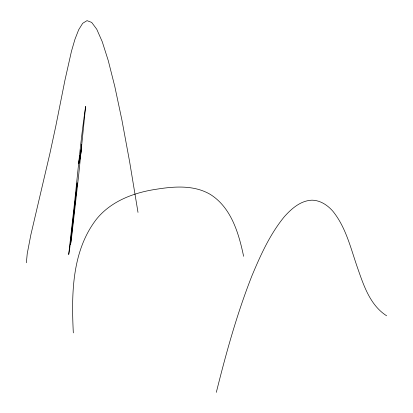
<?xml version="1.0" encoding="UTF-8"?>
<svg xmlns="http://www.w3.org/2000/svg" width="413" height="413" viewBox="0 0 413 413"><rect width="100%" height="100%" fill="white"/><g stroke="black" fill="none" stroke-linecap="round" stroke-linejoin="round"><path stroke-width="0.62" d="M26.375 262.766L27.222 253.711L30.82 234.94L49.849 153.729L55.786 126.197L64.944 80.215L71.454 51.3L74.959 39.271L78.692 29.726L82.693 23.304L87.009 20.65L91.676 22.41L96.745 29.225L102.259 41.744L108.258 60.608L114.793 86.462L121.897 119.951L129.62 161.715L138.009 212.406M79.477 157.874L79.735 155.355L78.852 163.682L79.399 158.447M216.324 392.35C226.164 352.867 237.052 313.539 251.992 275.641C260.665 254.909 270.066 234.078 284.433 216.588C291.635 208.57 300.654 200.604 311.985 200.171C320.354 200.3 327.674 205.215 332.986 211.368C345.887 227.408 350.652 247.934 357.245 267.005C363.492 284.841 369.821 305.047 386.625 315.785M243.618 256.318C238.807 233.448 231.383 207.749 210.444 194.492C194.182 184.854 174.369 186.351 156.45 189.226C134.013 192.541 111.076 201.038 96.451 219.21C71.717 251.202 71.418 294.345 73.318 332.888M69.756 248.089L77.246 182.882L70.54 244.558L71.304 240.108L78.615 175.633L85.636 106.399C80.127 143.316 77.195 180.631 72.827 217.749L68.703 254.553L69.756 248.089M80.468 156.357L80.199 159.031L81.707 144.462L80.468 156.357"/></g></svg>
